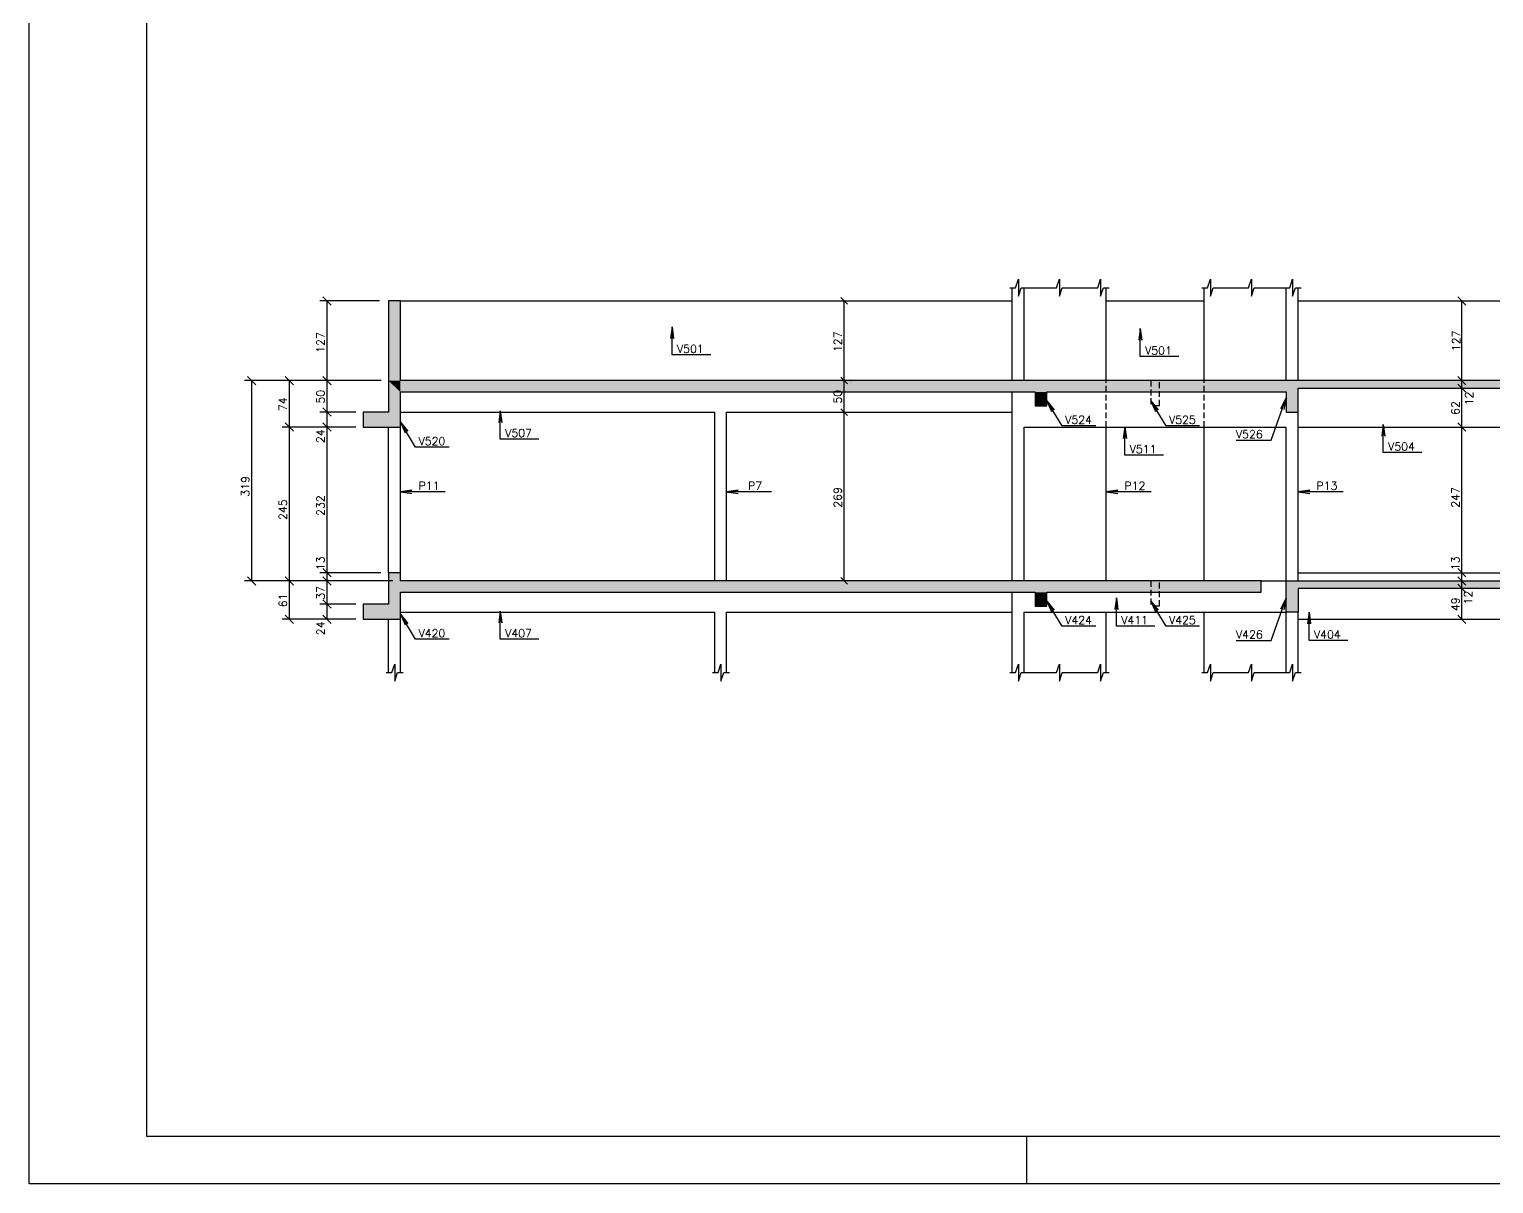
# Model space of a CAD drawing. Extents: x 26307 to 34197, y 0 to 4455.
# Drawn here: x 26307 to 28641, y 0 to 1839 of the extents above; entities that cross this region are included whole.
import ezdxf

# ---------------------------------------------------------------- set-up
doc = ezdxf.new("R2010")
doc.units = 0
doc.header["$LTSCALE"] = 75
doc.header["$MEASUREMENT"] = 0
doc.linetypes.add('HIDDEN2', pattern=[0.1875, 0.125, -0.0625])
doc.layers.get('0').update_dxf_attribs({"color": 3, "linetype": 'CONTINUOUS'})
for name, color, linetype in [('1', 3, 'CONTINUOUS'), ('210', 3, 'HIDDEN2'), ('212', 3, 'CONTINUOUS'), ('216', 3, 'CONTINUOUS'), ('220', 5, 'CONTINUOUS'), ('221', 1, 'CONTINUOUS'), ('222', 6, 'CONTINUOUS'), ('230', 3, 'CONTINUOUS'), ('249', 1, 'CONTINUOUS'), ('250', 1, 'CONTINUOUS'), ('253', 253, 'CONTINUOUS')]:
    doc.layers.add(name, color=color, linetype=linetype)
doc.styles.get("Standard").update_dxf_attribs({"font": 'ROMANS.SHX'})

# ---------------------------------------------------------------- blocks, each defined once
blk = doc.blocks.new('LINCOR', base_point=(160457.946974, 30616.429978))
blk.add_lwpolyline([(160457.946974, 30616.429978), (160458.280308, 30616.429978), (160458.446974, 30616.929978), (160458.446974, 30615.929978), (160458.613641, 30616.429978), (160458.946974, 30616.429978)])

msp = doc.modelspace()

# ---------------------------------------------------------------- linework, layer by layer
for p, q in [((26307.4, 0), (26307.4, 4455)), ((27897.4, 0), (27897.4, 75)), ((34197.4, 0), (26307.4, 0))]:
    msp.add_line(p, q)
at = {"layer": '1'}
for p, q in [((27873.7, 1279.2), (27873.7, 1427.2)), ((27892.7, 1279.2), (27892.7, 1427.2)), ((28023.7, 1279.2), (28023.7, 1427.2)), ((28179.7, 1279.2), (28179.7, 1427.2)), ((28310.7, 1279.2), (28310.7, 1427.2)), ((28329.7, 1279.2), (28329.7, 1427.2)), ((27873.7, 960.2), (27873.7, 1261.2)), ((27399.7, 960.2), (27399.7, 1229.2)), ((27418.7, 960.2), (27418.7, 1229.2)), ((28329.7, 960.2), (28329.7, 1229.2)), ((26879.7, 973.2), (26879.7, 1205.2)), ((26898.7, 973.2), (26898.7, 1205.2)), ((27892.7, 960.2), (27892.7, 1205.2)), ((28023.7, 960.2), (28023.7, 1205.2)), ((28179.7, 960.2), (28179.7, 1205.2)), ((28310.7, 960.2), (28310.7, 1205.2)), ((27873.7, 814.2), (27873.7, 942.2)), ((27892.7, 814.2), (27892.7, 910.3)), ((26879.7, 814.2), (26879.7, 899.2)), ((26898.7, 814.2), (26898.7, 899.2)), ((27399.7, 814.2), (27399.7, 910.2)), ((27418.7, 814.2), (27418.7, 910.2)), ((28023.7, 814.2), (28023.7, 910.2)), ((28179.7, 814.2), (28179.7, 910.2)), ((28310.7, 814.2), (28310.7, 910.2)), ((28329.7, 814.2), (28329.7, 910.2))]:
    msp.add_line(p, q, dxfattribs=at)
at = {"layer": '210'}
for p, q in [((28023.7, 1205.2), (28023.7, 1279.2)), ((28094.7, 1279.2), (28094.7, 1239.2)), ((28108.7, 1239.2), (28108.7, 1279.2)), ((28179.7, 1205.2), (28179.7, 1279.2)), ((28108.7, 1239.2), (28094.7, 1239.2)), ((28094.7, 960.2), (28094.7, 920.2)), ((28108.7, 920.2), (28108.7, 960.2)), ((28108.7, 920.2), (28094.7, 920.2))]:
    msp.add_line(p, q, dxfattribs=at)
at = {"layer": '216'}
for p, q in [((26788.5, 1399.6), (26775.2, 1412.8)), ((27611.3, 1400.9), (27600.7, 1411.5)), ((28597, 1399.6), (28583.8, 1412.8)), ((26668.5, 1272.6), (26655.2, 1285.8)), ((26728.5, 1272.6), (26715.2, 1285.8)), ((26788.5, 1272.6), (26775.2, 1285.8)), ((27611.3, 1273.9), (27600.7, 1284.5)), ((27611.3, 1273.9), (27600.7, 1284.5)), ((28597, 1272.6), (28583.8, 1285.8)), ((28597, 1260.6), (28583.8, 1273.8)), ((26788.5, 1222.6), (26775.2, 1235.8)), ((27611.3, 1223.9), (27600.7, 1234.5)), ((27611.3, 1223.9), (27600.7, 1234.5)), ((26728.5, 1198.6), (26715.2, 1211.8)), ((26788.5, 1198.6), (26775.2, 1211.8)), ((28597, 1198.6), (28583.8, 1211.8)), ((26668.5, 953.6), (26655.2, 966.8)), ((26728.5, 953.6), (26715.2, 966.8)), ((26788.5, 966.6), (26775.2, 979.8)), ((26788.5, 953.6), (26775.2, 966.8)), ((27611.3, 954.9), (27600.7, 965.5)), ((28597, 966.6), (28583.8, 979.8)), ((28597, 953.6), (28583.8, 966.8)), ((28597, 941.6), (28583.8, 954.8)), ((26788.5, 916.6), (26775.2, 929.8)), ((26728.5, 892.6), (26715.2, 905.8)), ((26788.5, 892.6), (26775.2, 905.8)), ((28597, 892.6), (28583.8, 905.8))]:
    msp.add_line(p, q, dxfattribs=at)
at = {"layer": '220'}
for points in [[(31011.7, 1279.2), (26898.7, 1279.2), (26898.7, 1406.2), (26879.6, 1406.2), (26879.6, 1229.2), (26839.7, 1229.2), (26839.7, 1205.2), (26879.6, 1205.2), (26879.6, 1205.2), (26898.7, 1205.2), (26898.7, 1261.2), (27910.2, 1261.2), (27910.2, 1239.2), (27929.2, 1239.2), (27929.2, 1261.2), (28310.7, 1261.2), (28310.7, 1229.2), (28329.7, 1229.2), (28329.7, 1267.2), (28762.7, 1267.2)], [(26898.7, 960.2), (26898.7, 973.2), (26879.6, 973.2), (26879.6, 923.2), (26839.7, 923.2), (26839.7, 899.2), (26879.6, 899.2), (26879.6, 899.2), (26898.7, 899.2), (26898.7, 942.2), (27910.2, 942.2), (27910.2, 920.2), (27929.2, 920.2), (27929.2, 942.2), (28270.6, 942.2), (28270.6, 960.2), (26898.7, 960.2)], [(29128.7, 948.2), (28781.7, 948.2), (28781.7, 910.2), (28762.7, 910.2), (28762.7, 948.2), (28329.7, 948.2), (28329.7, 910.2), (28310.7, 910.2), (28310.7, 960.2), (29599.7, 960.2), (29599.7, 910.2), (29580.7, 910.2), (29580.7, 948.2), (29147.7, 948.2), (29147.7, 910.2), (29128.7, 910.2), (29128.7, 948.2)]]:
    msp.add_lwpolyline(points, dxfattribs=at)
at = {"layer": '221'}
for points in [[(27870.2, 1427.2), (27879.2, 1427.2), (27883.7, 1440.7), (27883.7, 1413.7), (27888.2, 1427.2), (27935.7, 1427.2), (27944.7, 1427.2), (27949.2, 1440.7), (27949.2, 1413.7), (27953.7, 1427.2), (27962.7, 1427.2), (28010.2, 1427.2), (28014.7, 1440.7), (28014.7, 1413.7), (28019.2, 1427.2), (28028.2, 1427.2)], [(28176.2, 1427.2), (28185.2, 1427.2), (28189.7, 1440.7), (28189.7, 1413.7), (28194.2, 1427.2), (28241.7, 1427.2), (28250.7, 1427.2), (28255.2, 1440.7), (28255.2, 1413.7), (28259.7, 1427.2), (28268.7, 1427.2), (28316.2, 1427.2), (28320.7, 1440.7), (28320.7, 1413.7), (28325.2, 1427.2), (28334.2, 1427.2)], [(27870.2, 814.2), (27879.2, 814.2), (27883.7, 827.7), (27883.7, 800.7), (27888.2, 814.2), (27935.7, 814.2), (27944.7, 814.2), (27949.2, 827.7), (27949.2, 800.7), (27953.7, 814.2), (27962.7, 814.2), (28010.2, 814.2), (28014.7, 827.7), (28014.7, 800.7), (28019.2, 814.2), (28028.2, 814.2)], [(28176.2, 814.2), (28185.2, 814.2), (28189.7, 827.7), (28189.7, 800.7), (28194.2, 814.2), (28241.7, 814.2), (28250.7, 814.2), (28255.2, 827.7), (28255.2, 800.7), (28259.7, 814.2), (28268.7, 814.2), (28316.2, 814.2), (28320.7, 827.7), (28320.7, 800.7), (28325.2, 814.2), (28334.2, 814.2)]]:
    msp.add_lwpolyline(points, dxfattribs=at)
at = {"layer": '222'}
for p, q in [((26494.9, 75), (26494.9, 4380)), ((34122.4, 75), (26494.9, 75))]:
    msp.add_line(p, q, dxfattribs=at)
at = {"layer": '230'}
for p, q in [((26898.7, 1406.2), (27873.7, 1406.2)), ((28023.7, 1406.2), (28179.7, 1406.2)), ((28329.7, 1406.2), (28707.2, 1406.2)), ((26898.7, 1229.2), (27399.7, 1229.2)), ((27418.7, 1229.2), (27873.7, 1229.2)), ((27892.7, 1205.2), (28310.7, 1205.2)), ((28329.7, 1205.2), (28707.2, 1205.2)), ((28270.6, 960.2), (28310.7, 960.2)), ((28329.7, 973.2), (28707.2, 973.2)), ((26898.7, 910.2), (27399.7, 910.2)), ((27418.7, 910.2), (27873.7, 910.2)), ((27892.7, 910.2), (28310.7, 910.2)), ((28329.7, 899.2), (28707.2, 899.2))]:
    msp.add_line(p, q, dxfattribs=at)
at = {"layer": '249'}
for points in [[(27393.3, 1320.1), (27331.8, 1320.1), (27331.8, 1365.1), (27334.2, 1346.6), (27331.8, 1365.1), (27329.3, 1346.6)], [(28139.4, 1317.5), (28077.8, 1317.5), (28077.8, 1362.5), (28080.3, 1343.9), (28077.8, 1362.5), (28075.4, 1343.9)], [(28006.9, 1207.2), (27953.5, 1207.2), (27929.2, 1247.1), (27940.9, 1232.5), (27929.2, 1247.1), (27936.7, 1230)], [(28172.4, 1207.2), (28119, 1207.2), (28094.7, 1247.1), (28106.4, 1232.5), (28094.7, 1247.1), (28102.2, 1230)], [(28230.6, 1184.2), (28286.3, 1184.2), (28310.7, 1251.6), (28302, 1234.9), (28310.7, 1251.6), (28306.6, 1233.3)], [(27119.6, 1186.2), (27058, 1186.2), (27058, 1231.2), (27060.5, 1212.6), (27058, 1231.2), (27055.6, 1212.6)], [(26976.4, 1173.2), (26923, 1173.2), (26898.7, 1213.1), (26910.4, 1198.5), (26898.7, 1213.1), (26906.2, 1196)], [(28114.9, 1160.5), (28053.4, 1160.5), (28053.4, 1205.5), (28055.8, 1186.9), (28053.4, 1205.5), (28050.9, 1186.9)], [(28526.7, 1164.6), (28465.2, 1164.6), (28465.2, 1209.6), (28467.6, 1191), (28465.2, 1209.6), (28462.7, 1191)], [(26970.4, 1102.2), (26898.7, 1102.2), (26917.2, 1104.6), (26898.7, 1102.2), (26917.2, 1099.7)], [(27490.4, 1102.2), (27418.7, 1102.2), (27437.2, 1104.6), (27418.7, 1102.2), (27437.2, 1099.7)], [(28095.4, 1102.2), (28023.7, 1102.2), (28042.2, 1104.6), (28023.7, 1102.2), (28042.2, 1099.7)], [(28401.4, 1102.2), (28329.7, 1102.2), (28348.2, 1104.6), (28329.7, 1102.2), (28348.2, 1099.7)], [(27119.6, 867.2), (27058, 867.2), (27058, 912.2), (27060.5, 893.6), (27058, 912.2), (27055.6, 893.6)], [(28006.9, 888.2), (27953.5, 888.2), (27929.2, 928.1), (27940.9, 913.5), (27929.2, 928.1), (27936.7, 911)], [(28101.4, 888.2), (28039.9, 888.2), (28039.9, 933.2), (28042.3, 914.6), (28039.9, 933.2), (28037.5, 914.6)], [(28172.4, 888.2), (28119, 888.2), (28094.7, 928.1), (28106.4, 913.5), (28094.7, 928.1), (28102.2, 911)], [(28230.6, 865.2), (28286.3, 865.2), (28310.7, 932.6), (28302, 915.9), (28310.7, 932.6), (28306.6, 914.3)], [(26976.4, 867.2), (26923, 867.2), (26898.7, 907.1), (26910.4, 892.5), (26898.7, 907.1), (26906.2, 890)], [(28408.6, 865.2), (28347, 865.2), (28347, 910.2), (28349.5, 891.6), (28347, 910.2), (28344.6, 891.6)]]:
    msp.add_lwpolyline(points, dxfattribs=at)
at = {"layer": '250'}
for p, q in [((26865.6, 1406.2), (26770.6, 1406.2)), ((26781.9, 1331.2), (26781.9, 1406.2)), ((27606, 1279.2), (27606, 1406.2)), ((28590.4, 1279.2), (28590.4, 1406.2)), ((26781.9, 1279.2), (26781.9, 1331.2)), ((26868.2, 1279.2), (26650.6, 1279.2)), ((26661.9, 960.2), (26661.9, 1279.2)), ((26721.9, 1205.2), (26721.9, 1279.2)), ((26781.9, 1229.2), (26781.9, 1279.2)), ((27606, 1229.2), (27606, 1279.2)), ((27615.9, 1279.2), (27617.2, 1279.2)), ((28590.4, 1261.2), (28590.4, 1279.2)), ((28590.4, 1205.2), (28590.4, 1261.2)), ((26827.7, 1229.2), (26770.6, 1229.2)), ((26781.9, 1205.2), (26781.9, 1229.2)), ((27606, 960.2), (27606, 1229.2)), ((26827.7, 1205.2), (26710.6, 1205.2)), ((26721.9, 960.2), (26721.9, 1205.2)), ((26781.9, 973.2), (26781.9, 1205.2)), ((28590.4, 973.2), (28590.4, 1205.2)), ((26886.7, 960.2), (26650.6, 960.2)), ((26721.9, 899.2), (26721.9, 960.2)), ((26867.6, 973.2), (26770.6, 973.2)), ((26781.9, 960.2), (26781.9, 973.2)), ((26781.9, 923.2), (26781.9, 960.2)), ((28590.4, 960.2), (28590.4, 973.2)), ((28590.4, 948.2), (28590.4, 960.2)), ((28590.4, 899.2), (28590.4, 948.2)), ((26827.7, 923.2), (26770.6, 923.2)), ((26781.9, 899.2), (26781.9, 923.2)), ((26827.7, 899.2), (26710.6, 899.2))]:
    msp.add_line(p, q, dxfattribs=at)
at = {"layer": '253'}
for points in [[(26898.7, 1279.2), (26898.7, 1406.2), (26879.6, 1406.2)], [(26898.7, 1279.2), (26879.6, 1406.2), (26879.6, 1279.2)], [(26879.6, 1229.2), (26898.7, 1205.2), (26879.6, 1279.2)], [(26898.7, 1205.2), (26898.7, 1261.2), (26879.6, 1279.2)], [(26879.6, 1279.2), (26898.7, 1261.2), (26898.7, 1279.2)], [(26898.7, 1279.2), (26879.6, 1279.2), (26898.7, 1279.2)], [(26898.7, 1261.2), (27910.2, 1261.2), (26898.7, 1279.2)], [(26898.7, 1279.2), (27910.2, 1261.2), (28310.7, 1279.2)], [(26898.7, 1279.2), (26898.7, 1279.2), (26898.7, 1279.2)], [(27910.2, 1261.2), (27929.2, 1261.2), (28310.7, 1279.2)], [(27910.2, 1239.2), (27929.2, 1239.2), (27910.2, 1261.2)], [(27929.2, 1239.2), (27929.2, 1261.2), (27910.2, 1261.2)], [(28310.7, 1279.2), (27929.2, 1261.2), (28310.7, 1261.2)], [(29599.7, 1279.2), (28310.7, 1279.2), (28329.7, 1267.2)], [(28310.7, 1279.2), (28310.7, 1229.2), (28329.7, 1229.2)], [(28310.7, 1279.2), (28329.7, 1229.2), (28329.7, 1267.2)], [(29599.7, 1279.2), (28329.7, 1267.2), (28762.7, 1267.2)], [(26839.7, 1205.2), (26898.7, 1205.2), (26839.7, 1229.2)], [(26898.7, 1205.2), (26879.6, 1229.2), (26839.7, 1229.2)], [(26879.6, 923.2), (26898.7, 899.2), (26879.6, 973.2)], [(26898.7, 899.2), (26898.7, 942.2), (26879.6, 973.2)], [(26879.6, 973.2), (26898.7, 942.2), (26898.7, 973.2)], [(26898.7, 942.2), (26898.7, 960.2), (26898.7, 973.2)], [(26898.7, 973.2), (26898.7, 960.2), (26898.7, 960.2)], [(26898.7, 942.2), (27910.2, 942.2), (26898.7, 960.2)], [(27910.2, 942.2), (28270.6, 960.2), (26898.7, 960.2)], [(27929.2, 942.2), (28270.6, 960.2), (27910.2, 942.2)], [(28270.6, 942.2), (28270.6, 960.2), (27929.2, 942.2)], [(29599.7, 960.2), (28310.7, 960.2), (28329.7, 948.2)], [(28310.7, 960.2), (28310.7, 910.2), (28329.7, 910.2)], [(28310.7, 960.2), (28329.7, 910.2), (28329.7, 948.2)], [(29599.7, 960.2), (28329.7, 948.2), (28762.7, 948.2)], [(27929.2, 920.2), (27910.2, 942.2), (27910.2, 920.2)], [(27929.2, 942.2), (27910.2, 942.2), (27929.2, 920.2)], [(26839.7, 899.2), (26898.7, 899.2), (26839.7, 923.2)], [(26898.7, 899.2), (26879.6, 923.2), (26839.7, 923.2)]]:
    msp.add_solid(points, dxfattribs=at)

# ---------------------------------------------------------------- block references
at = {"layer": '221', "xscale": 26.955286, "yscale": 26.955286}
for p in [(26876.2, 814.2), (27396.2, 814.2)]:
    msp.add_blockref('LINCOR', p, dxfattribs=at)

# ---------------------------------------------------------------- texts
at = {"layer": '212'}
for s, p in [('V501', (27339.6, 1323.4)), ('V501', (28085.6, 1320.7)), ('V524', (27958.3, 1210.4)), ('V525', (28123.8, 1210.4)), ('V507', (27065.8, 1189.4)), ('V526', (28230.5, 1187.4)), ('V520', (26927.8, 1176.4)), ('V511', (28061.2, 1163.7)), ('V504', (28473, 1167.8)), ('P11', (26927.8, 1105.4)), ('P7', (27452.8, 1105.4)), ('P12', (28052.8, 1105.4)), ('P13', (28358.8, 1105.4)), ('V424', (27958.3, 891.4)), ('V411', (28047.7, 891.4)), ('V425', (28123.8, 891.4)), ('V420', (26927.8, 870.4)), ('V407', (27065.8, 870.4)), ('V426', (28230.5, 868.4)), ('V404', (28354.8, 868.4))]:
    msp.add_text(s, height=12.75, dxfattribs=at).set_placement(p)
at = {"layer": '216'}
for s, p in [('127', (26778, 1323.6)), ('127', (27602.1, 1324.8)), ('127', (28587.7, 1326.2)), ('50', (26778, 1242.7)), ('50', (27602.1, 1242.7)), ('74', (26718, 1230.7)), ('62', (28586.6, 1224.7)), ('12', (28608.4, 1239.9)), ('24', (26778, 1179.7)), ('319', (26658, 1094.3)), ('269', (27602.1, 1076.8)), ('247', (28586.6, 1076.8)), ('245', (26718, 1057.3)), ('232', (26778, 1063.8)), ('13', (26778, 977.4)), ('13', (28586.6, 977.4)), ('61', (26718, 918.2)), ('37', (26778, 930.2)), ('12', (28607, 922.7)), ('49', (28586.6, 912.2)), ('24', (26778, 873.7))]:
    msp.add_text(s, height=12.75, rotation=90, dxfattribs=at).set_placement(p)

doc.saveas('drawing.dxf')
